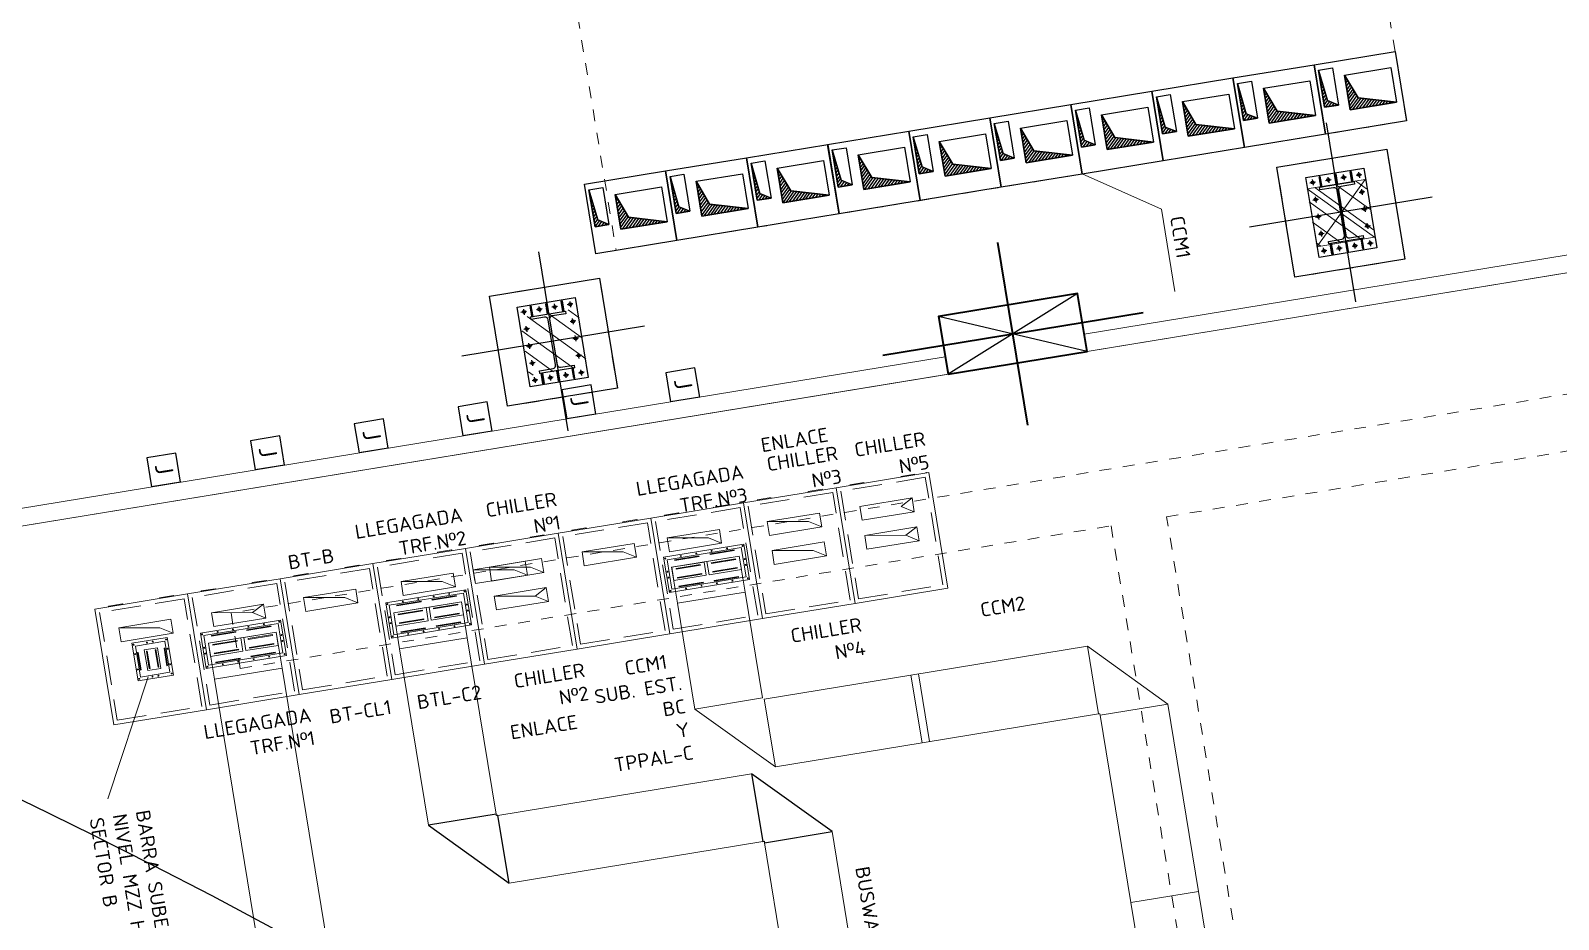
# Model space of a CAD drawing. Header units: metres. Extents: x 2 to 659295185, y -28 to 1124222152.
# Drawn here: x 655595.97 to 655608.99, y 1126510.18 to 1126517.76 of the extents above; entities that cross this region are included whole.
import ezdxf

# ---------------------------------------------------------------- set-up
doc = ezdxf.new("R2010")
doc.units = ezdxf.units.M
doc.header["$MEASUREMENT"] = 0
for name, pattern in [('CCSM_C1_CUERPO CK$0$CONTINU', [0]), ('CCSM_C1_CUERPO CK$0$CONTINUA', [0]), ('CCSM_C1_CUERPO CK$0$DASHED', [0.75, 0.5, -0.25]), ('CCSM_C1_CUERPO CK$0$DASHED2', [0.375, 0.25, -0.125]), ('CCSM_C1_CUERPO CK$0$HIDDEN', [0.375, 0.25, -0.125]), ('CCSM_C1_CUERPO CK$0$HIDDEN2', [0.1875, 0.125, -0.0625]), ('DASHDOT', [1, 0.5, -0.25, 0, -0.25])]:
    doc.linetypes.add(name, pattern=pattern)
doc.layers.get('0').update_dxf_attribs({"linetype": 'CONTINUOUS'})
doc.layers.add('CCSM_C1_CUERPO CK$0$A-AREAS COMERCIALES', color=151, linetype='CONTINUOUS', plot=False)
for name, color, linetype in [('CCSM_C1_CUERPO CK$0$A-EQUIPOS', 9, 'CONTINUOUS'), ('CCSM_C1_CUERPO CK$0$A-ESTRUCTURA DE FACHADA DE VIDRIO', 5, 'CONTINUOUS'), ('CCSM_C1_CUERPO CK$0$A-PARED', 2, 'CCSM_C1_CUERPO CK$0$CONTINUA'), ('CCSM_C1_CUERPO CK$0$A-PROYECCIONES SUP', 5, 'CCSM_C1_CUERPO CK$0$DASHED'), ('CCSM_C1_CUERPO CK$0$A-VISTA 4', 8, 'CONTINUOUS'), ('CCSM_C1_CUERPO CK$0$E-TEXT', 6, 'CONTINUOUS'), ('CCSM_C1_CUERPO CK$0$EQST TRF 01-04', 2, 'CCSM_C1_CUERPO CK$0$CONTINU'), ('Numero de manzana', 6, 'CONTINUOUS')]:
    doc.layers.add(name, color=color, linetype=linetype)
doc.layers.add('CCSM_XREF ESTRUCTURA15$0$E-CC-COLUMNA', color=2, linetype='CONTINUOUS', lineweight=35)
doc.layers.add('LOCALES ASIGNADOS', color=41, linetype='DASHDOT', lineweight=0)
doc.styles.add('CCSM_C1_CUERPO CK$0$ROMANS', font='romans__.ttf')
pattern_1 = [(45, (0, 0), (-0.01414213562373, 0.01414213562373), []), (45, (0.0004, -2e-19), (-0.01414213562373, 0.01414213562373), [])]

# ---------------------------------------------------------------- blocks, each defined once
blk = doc.blocks.new('CCSM_C1_CUERPO CK$0$Jc')
at = {"linetype": 'Continuous', "ltscale": 0.01}
for p, q in [((-0.126, 0.252), (-0.126, 0)), ((0.126, 0.252), (-0.126, 0.252)), ((0.126, 0.252), (0.126, 0)), ((-0.126, 0), (0.126, 0))]:
    blk.add_line(p, q, dxfattribs=at)
at = {"style": 'CCSM_C1_CUERPO CK$0$ROMANS'}
blk.add_text('J', height=0.15, dxfattribs=at).set_placement((-0.056, 0.057, -0.16))
blk = doc.blocks.new('CCSM_C1_CUERPO CK$0$500')
at = {"flags": 128}
blk.add_lwpolyline([(-0.15, 0), (0.15, 0), (0.15, -0.023), (0.033, -0.023, 0.414214), (0.006, -0.05), (0.006, -0.44, 0.414214), (0.033, -0.467), (0.15, -0.467), (0.15, -0.49), (-0.15, -0.49), (-0.15, -0.467), (-0.033, -0.467, 0.414214), (-0.006, -0.44), (-0.006, -0.05, 0.414214), (-0.033, -0.023), (-0.15, -0.023)], format="xyb", close=True, dxfattribs=at)
blk = doc.blocks.new('CCSM_C1_CUERPO CK$0$PLANCHA')
h = blk.add_hatch()
h.set_pattern_fill('ANSI32', color=256, scale=0.01, style=0)
h.set_pattern_definition([(225, (388.9419015, 49.8049035), (0.00265165043, -0.00265165043), []), (225, (388.9401337, 49.8049035), (0.00265165043, -0.00265165043), [])])
h.paths.add_polyline_path([(135.59, 16.784), (135.6, 16.784), (135.6, 16.874), (135.59, 16.874)])
h = blk.add_hatch()
h.set_pattern_fill('ANSI32', color=256, scale=0.01, style=0)
h.set_pattern_definition([(225, (389.0752348, 49.8049035), (0.00265165043, -0.00265165043), []), (225, (389.073467, 49.8049035), (0.00265165043, -0.00265165043), [])])
h.paths.add_polyline_path([(135.724, 16.784), (135.734, 16.784), (135.734, 16.874), (135.724, 16.874)])
h = blk.add_hatch()
h.set_pattern_fill('ANSI32', color=256, scale=0.01, style=0)
h.set_pattern_definition([(315, (-117.484444, 49.8049035), (-0.00265165043, -0.00265165043), []), (315, (-117.4826764, 49.8049035), (-0.00265165043, -0.00265165043), [])])
h.paths.add_polyline_path([(135.867, 16.784), (135.857, 16.784), (135.857, 16.874), (135.867, 16.874)])
h = blk.add_hatch()
h.set_pattern_fill('ANSI32', color=256, scale=0.01, style=0)
h.set_pattern_definition([(135, (388.9419015, -16.7263742), (0.00265165043, 0.00265165043), []), (135, (388.9401337, -16.7263742), (0.00265165043, 0.00265165043), [])])
h.paths.add_polyline_path([(135.59, 16.294), (135.6, 16.294), (135.6, 16.204), (135.59, 16.204)])
h = blk.add_hatch()
h.set_pattern_fill('ANSI32', color=256, scale=0.01, style=0)
h.set_pattern_definition([(135, (389.0752348, -16.7263742), (0.00265165043, 0.00265165043), []), (135, (389.073467, -16.7263742), (0.00265165043, 0.00265165043), [])])
h.paths.add_polyline_path([(135.724, 16.294), (135.734, 16.294), (135.734, 16.204), (135.724, 16.204)])
h = blk.add_hatch()
h.set_pattern_fill('ANSI32', color=256, scale=0.01, style=0)
h.set_pattern_definition([(45, (-117.484444, -16.7263742), (-0.00265165043, 0.00265165043), []), (45, (-117.4826764, -16.7263742), (-0.00265165043, 0.00265165043), [])])
h.paths.add_polyline_path([(135.867, 16.294), (135.857, 16.294), (135.857, 16.204), (135.867, 16.204)])
for p, q in [((135.553, 16.834), (135.504, 16.834)), ((135.529, 16.859), (135.529, 16.81)), ((135.686, 16.834), (135.638, 16.834)), ((135.662, 16.859), (135.662, 16.81)), ((135.82, 16.834), (135.771, 16.834)), ((135.82, 16.834), (135.771, 16.834)), ((135.795, 16.859), (135.795, 16.81)), ((135.795, 16.859), (135.795, 16.81)), ((135.953, 16.834), (135.904, 16.834)), ((135.953, 16.834), (135.904, 16.834)), ((135.929, 16.859), (135.929, 16.81)), ((135.929, 16.859), (135.929, 16.81)), ((135.553, 16.687), (135.504, 16.687)), ((135.529, 16.662), (135.529, 16.711)), ((135.953, 16.687), (135.904, 16.687)), ((135.953, 16.687), (135.904, 16.687)), ((135.929, 16.662), (135.929, 16.711)), ((135.929, 16.662), (135.929, 16.711)), ((135.553, 16.539), (135.504, 16.539)), ((135.529, 16.515), (135.529, 16.564)), ((135.953, 16.539), (135.904, 16.539)), ((135.953, 16.539), (135.904, 16.539)), ((135.929, 16.515), (135.929, 16.564)), ((135.929, 16.515), (135.929, 16.564)), ((135.529, 16.367), (135.529, 16.416)), ((135.929, 16.367), (135.929, 16.416)), ((135.929, 16.367), (135.929, 16.416)), ((135.553, 16.392), (135.504, 16.392)), ((135.953, 16.392), (135.904, 16.392)), ((135.953, 16.392), (135.904, 16.392)), ((135.553, 16.244), (135.504, 16.244)), ((135.529, 16.22), (135.529, 16.269)), ((135.686, 16.244), (135.638, 16.244)), ((135.662, 16.22), (135.662, 16.269)), ((135.82, 16.244), (135.771, 16.244)), ((135.82, 16.244), (135.771, 16.244)), ((135.795, 16.22), (135.795, 16.269)), ((135.795, 16.22), (135.795, 16.269)), ((135.953, 16.244), (135.904, 16.244)), ((135.953, 16.244), (135.904, 16.244)), ((135.929, 16.22), (135.929, 16.269)), ((135.929, 16.22), (135.929, 16.269))]:
    blk.add_line(p, q)
for points in [[(135.479, 16.884), (135.979, 16.884), (135.979, 16.194), (135.479, 16.194)], [(135.6, 16.874), (135.59, 16.874), (135.59, 16.784), (135.6, 16.784)], [(135.734, 16.874), (135.724, 16.874), (135.724, 16.784), (135.734, 16.784)], [(135.857, 16.874), (135.867, 16.874), (135.867, 16.784), (135.857, 16.784)], [(135.6, 16.204), (135.59, 16.204), (135.59, 16.294), (135.6, 16.294)], [(135.734, 16.204), (135.724, 16.204), (135.724, 16.294), (135.734, 16.294)], [(135.857, 16.204), (135.867, 16.204), (135.867, 16.294), (135.857, 16.294)]]:
    blk.add_lwpolyline(points, close=True)
for centre in [(135.529, 16.834), (135.662, 16.834), (135.795, 16.834), (135.795, 16.834), (135.929, 16.834), (135.929, 16.834), (135.529, 16.687), (135.929, 16.687), (135.929, 16.687), (135.529, 16.539), (135.929, 16.539), (135.929, 16.539), (135.529, 16.392), (135.929, 16.392), (135.929, 16.392), (135.529, 16.244), (135.662, 16.244), (135.795, 16.244), (135.795, 16.244), (135.929, 16.244), (135.929, 16.244)]:
    blk.add_circle(centre, 0.0127)
blk.add_blockref('CCSM_C1_CUERPO CK$0$500', (135.729, 16.784))
blk = doc.blocks.new('CCSM_C1_CUERPO CK$0$A$C465F4F7E')
for p, q in [((-0.597, 0.013), (-0.013, 0.013)), ((0, -0.584), (-0.597, 0.013)), ((0, 0), (0, -0.584))]:
    blk.add_line(p, q)
at = {"layer": 'CCSM_C1_CUERPO CK$0$EQST TRF 01-04'}
for p, q in [((-0.013, 0.013), (-0.013, 0)), ((-0.013, 0), (0, 0))]:
    blk.add_line(p, q, dxfattribs=at)
blk = doc.blocks.new('CCSM_C1_CUERPO CK$0$CCM 1')
at = {"layer": 'CCSM_C1_CUERPO CK$0$A-EQUIPOS'}
h = blk.add_hatch(dxfattribs=at)
h.set_pattern_fill('JIS_LC_20', color=256, scale=0.001, angle=80.6915, style=0)
h.set_pattern_definition(pattern_1)
h.paths.add_polyline_path([(-1005700.69, 829207.101), (-1005701.09, 829207.101), (-1005700.772, 829207.011), (-1005700.69, 829206.801)])
h = blk.add_hatch(dxfattribs=at)
h.set_pattern_fill('JIS_LC_20', color=256, scale=0.001, angle=80.6915, style=0)
h.set_pattern_definition(pattern_1)
h.paths.add_polyline_path([(-1005700.477, 829207.045), (-1005700.597, 829207.045), (-1005700.51, 829206.991), (-1005700.477, 829206.725)])
for points in [[(-1005700.447, 829207.272), (-1005700.447, 829206.672), (-1005701.147, 829206.672), (-1005701.147, 829207.272)], [(-1005701.09, 829207.101), (-1005700.69, 829207.101), (-1005700.69, 829206.801), (-1005701.09, 829206.801)], [(-1005700.69, 829207.101), (-1005701.09, 829207.101), (-1005700.772, 829207.011), (-1005700.69, 829206.801)], [(-1005700.597, 829207.045), (-1005700.477, 829207.045), (-1005700.477, 829206.725), (-1005700.597, 829206.725)], [(-1005700.477, 829207.045), (-1005700.597, 829207.045), (-1005700.51, 829206.991), (-1005700.477, 829206.725)]]:
    blk.add_lwpolyline(points, close=True, dxfattribs=at)
for points in [[(-1005700.69, 829206.801), (-1005700.772, 829207.011), (-1005701.09, 829207.101)], [(-1005700.477, 829206.725), (-1005700.51, 829206.991), (-1005700.597, 829207.045)]]:
    blk.add_lwpolyline(points, dxfattribs=at)
blk = doc.blocks.new('CCSM_XREF ESTRUCTURA15$0$COLUM REC 120x50 mid')
at = {"color": 5}
for p, q in [((0, 1.124), (0, -1.124)), ((-0.789, 0), (0.789, 0))]:
    blk.add_line(p, q, dxfattribs=at)
at = {"color": 2}
blk.add_lwpolyline([(-0.25, 0.6), (-0.25, -0.6), (0.25, -0.6), (0.25, 0.6)], close=True, dxfattribs=at)

msp = doc.modelspace()

# ---------------------------------------------------------------- hatches: boundary and pattern name
at = {"layer": 'CCSM_C1_CUERPO CK$0$A-ESTRUCTURA DE FACHADA DE VIDRIO', "lineweight": 5}
h = msp.add_hatch(dxfattribs=at)
h.set_pattern_fill('ANSI31', color=8, angle=0.00014, style=0)
h.set_pattern_definition([(324.308143966, (11.40607, -39.4812), (0.072928221479, 0.101520806986), [])])
h.paths.add_polyline_path([(655607.3411, 1126516.4916), (655607.422, 1126515.9982), (655606.9286, 1126515.9173), (655606.8477, 1126516.4107)])
h = msp.add_hatch(dxfattribs=at)
h.set_pattern_fill('ANSI31', color=8, angle=0.00014, style=0)
h.set_pattern_definition([(324.308143966, (4.69569, -40.58103), (0.072928221479, 0.101520806986), [])])
h.paths.add_polyline_path([(655600.6307, 1126515.3918), (655600.7116, 1126514.8983), (655600.2182, 1126514.8175), (655600.1373, 1126515.3109)])
at = {"layer": 'LOCALES ASIGNADOS'}
h = msp.add_hatch(color=256, dxfattribs=at)
edge = h.paths.add_edge_path()
edge.add_arc((219491.1056, 1054914.3756), 441878.9229, 9.308049718, 9.309563548, ccw=False)
edge.add_line((655551.8097, 1126384.9626), (655564.5398, 1126387.0492))
edge.add_line((655564.5398, 1126387.0492), (655562.5867, 1126398.9652))
edge.add_line((655562.5867, 1126398.9652), (655552.3922, 1126397.2942))
edge.add_line((655552.3922, 1126397.2942), (655552.4569, 1126396.8995))
edge.add_line((655552.4569, 1126396.8995), (655549.9212, 1126396.4839))

# ---------------------------------------------------------------- linework, layer by layer
at = {"color": 5}
for p, q in [((655607.0087, 1126516.9748), (655607.2589, 1126515.4479)), ((655607.0087, 1126516.9748), (655607.2589, 1126515.4479)), ((655607.9123, 1126516.3389), (655606.3553, 1126516.0838)), ((655607.9123, 1126516.3389), (655606.3553, 1126516.0838)), ((655600.2982, 1126515.8749), (655600.5484, 1126514.348)), ((655600.2982, 1126515.8749), (655600.5484, 1126514.348)), ((655601.2018, 1126515.2391), (655599.6448, 1126514.9839)), ((655601.2018, 1126515.2391), (655599.6448, 1126514.9839))]:
    msp.add_line(p, q, dxfattribs=at)
for p, q in [((655604.8915, 1126515.5178, 4.93), (655603.7881, 1126514.8302, 4.93)), ((655604.8915, 1126515.5178, 4.93), (655603.7881, 1126514.8302, 4.93)), ((655604.9723, 1126515.0243, 4.93), (655603.7073, 1126515.3237, 4.93)), ((655604.9723, 1126515.0243, 4.93), (655603.7073, 1126515.3237, 4.93))]:
    msp.add_line(p, q)
at = {"color": 8}
for points in [[(655607.5271, 1126516.7486), (655607.6807, 1126515.8111), (655606.7432, 1126515.6575), (655606.5896, 1126516.595)], [(655607.5271, 1126516.7486), (655607.6807, 1126515.8111), (655606.7432, 1126515.6575), (655606.5896, 1126516.595)], [(655600.8166, 1126515.6488), (655600.9702, 1126514.7113), (655600.0327, 1126514.5576), (655599.8791, 1126515.4951)], [(655600.8166, 1126515.6488), (655600.9702, 1126514.7113), (655600.0327, 1126514.5576), (655599.8791, 1126515.4951)]]:
    msp.add_lwpolyline(points, close=True, dxfattribs=at)
at = {"elevation": 4.93}
msp.add_lwpolyline([(655604.8915, 1126515.5178), (655604.9723, 1126515.0243), (655603.7881, 1126514.8302), (655603.7073, 1126515.3237)], close=True, dxfattribs=at)
msp.add_lwpolyline([(655604.8915, 1126515.5178), (655604.9723, 1126515.0243), (655603.7881, 1126514.8302), (655603.7073, 1126515.3237)], close=True, dxfattribs=at)
at = {"layer": 'CCSM_C1_CUERPO CK$0$A-AREAS COMERCIALES', "lineweight": 5}
msp.add_lwpolyline([(655613.3618, 1126516.3997), (655595.0545, 1126513.399), (655595.9738, 1126507.7907), (655598.9441, 1126508.2776), (655599.7933, 1126503.0967), (655615.1294, 1126505.6105), (655613.3609, 1126516.3996)], dxfattribs=at)
at = {"layer": 'CCSM_C1_CUERPO CK$0$A-EQUIPOS', "lineweight": 5}
for p, q in [((655603.5031, 1126513.9793), (655603.3846, 1126513.9599)), ((655602.7136, 1126513.8499), (655602.5952, 1126513.8305)), ((655602.9504, 1126513.8887), (655603.0689, 1126513.9081)), ((655601.9241, 1126513.7205), (655601.8057, 1126513.7011)), ((655602.161, 1126513.7593), (655602.2794, 1126513.7787)), ((655603.4806, 1126513.7766), (655603.3873, 1126513.7039)), ((655603.3873, 1126513.7039), (655603.5, 1126513.6582)), ((655601.1347, 1126513.591), (655601.0163, 1126513.5716)), ((655601.3715, 1126513.6299), (655601.4899, 1126513.6493)), ((655602.247, 1126513.5744), (655602.5978, 1126513.5745)), ((655602.5978, 1126513.5745), (655602.7105, 1126513.5288)), ((655600.3452, 1126513.4616), (655600.2268, 1126513.4422)), ((655600.5821, 1126513.5005), (655600.7005, 1126513.5199)), ((655603.0769, 1126513.4571), (655603.4277, 1126513.4572)), ((655603.521, 1126513.5299), (655603.4277, 1126513.4572)), ((655603.4277, 1126513.4572), (655603.5404, 1126513.4115)), ((655599.5558, 1126513.3322), (655599.4373, 1126513.3128)), ((655599.7926, 1126513.371), (655599.911, 1126513.3905)), ((655600.6681, 1126513.3156), (655601.0189, 1126513.3157)), ((655601.0189, 1126513.3157), (655601.1316, 1126513.27)), ((655601.3945, 1126513.4348), (655601.7453, 1126513.4349)), ((655601.7453, 1126513.4349), (655601.858, 1126513.3891)), ((655602.2875, 1126513.3277), (655602.6383, 1126513.3278)), ((655602.6383, 1126513.3278), (655602.7509, 1126513.2821)), ((655598.7663, 1126513.2028), (655598.6479, 1126513.1834)), ((655599.0031, 1126513.2416), (655599.1215, 1126513.261)), ((655599.8786, 1126513.1862), (655600.2294, 1126513.1863)), ((655600.2294, 1126513.1863), (655600.3421, 1126513.1406)), ((655597.9768, 1126513.0734), (655597.8584, 1126513.054)), ((655598.2137, 1126513.1122), (655598.3321, 1126513.1316)), ((655599.1261, 1126513.0628), (655599.4769, 1126513.0629)), ((655599.4769, 1126513.0629), (655599.5896, 1126513.0172)), ((655599.7403, 1126513.1636), (655600.0911, 1126513.1637)), ((655600.0911, 1126513.1637), (655600.2038, 1126513.118)), ((655597.1874, 1126512.944), (655597.0689, 1126512.9245)), ((655597.4242, 1126512.9828), (655597.5426, 1126513.0022)), ((655598.2953, 1126512.9266), (655598.6461, 1126512.9267)), ((655598.6461, 1126512.9267), (655598.7588, 1126512.881)), ((655599.9191, 1126512.9395), (655600.2699, 1126512.9396)), ((655600.3631, 1126513.0123), (655600.2699, 1126512.9396)), ((655600.2699, 1126512.9396), (655600.3826, 1126512.8938)), ((655596.6347, 1126512.8534), (655596.7532, 1126512.8728)), ((655597.5102, 1126512.7979), (655597.861, 1126512.798)), ((655597.9543, 1126512.8707), (655597.861, 1126512.798)), ((655597.861, 1126512.798), (655597.9737, 1126512.7523)), ((655596.7208, 1126512.6685), (655597.0716, 1126512.6686)), ((655597.0716, 1126512.6686), (655597.1843, 1126512.6229)), ((655597.0511, 1126512.4987), (655596.9383, 1126512.4802)), ((655596.9383, 1126512.4802), (655596.9671, 1126512.3046)), ((655597.0799, 1126512.3231), (655597.0511, 1126512.4987)), ((655605.6609, 1126512.0186), (655604.975, 1126512.5112)), ((655596.9671, 1126512.3046), (655597.0799, 1126512.3231)), ((655603.5343, 1126512.2751), (655603.6288, 1126511.6985)), ((655596.9725, 1126512.2506), (655596.6275, 1126511.2112)), ((655605.0844, 1126511.9241), (655605.6609, 1126512.0186)), ((655601.6303, 1126511.976), (655602.3161, 1126511.4834)), ((655605.0694, 1126511.9348), (655605.0821, 1126511.9369)), ((655605.0821, 1126511.9369), (655605.0842, 1126511.9242))]:
    msp.add_line(p, q, dxfattribs=at)
at = {"layer": 'CCSM_C1_CUERPO CK$0$A-EQUIPOS', "lineweight": 5, "elevation": 4.93}
msp.add_lwpolyline([(655607.3411, 1126516.4916), (655606.8477, 1126516.4107), (655607.422, 1126515.9982), (655606.9286, 1126515.9173), (655607.3411, 1126516.4916)], dxfattribs=at)
at = {"layer": 'CCSM_C1_CUERPO CK$0$A-EQUIPOS', "linetype": 'CCSM_C1_CUERPO CK$0$DASHED2', "lineweight": 5, "ltscale": 0.2}
msp.add_lwpolyline([(655612.5515, 1126513.7335), (655613.6001, 1126507.3365), (655606.8606, 1126506.2317), (655605.6501, 1126513.6157), (655611.5711, 1126514.5863), (655611.4934, 1126515.06), (655597.6778, 1126512.7952), (655597.7555, 1126512.3215), (655605.1764, 1126513.5381), (655606.4646, 1126505.6803), (655614.1515, 1126506.9405), (655613.0251, 1126513.8112)], dxfattribs=at)
at = {"layer": 'CCSM_C1_CUERPO CK$0$A-EQUIPOS', "lineweight": 5}
for points in [[(655602.9948, 1126512.8762), (655603.7843, 1126513.0056), (655603.6225, 1126513.9924), (655602.833, 1126513.863)], [(655602.2054, 1126512.7468), (655602.9948, 1126512.8762), (655602.833, 1126513.863), (655602.0436, 1126513.7336)], [(655601.4159, 1126512.6174), (655602.2054, 1126512.7468), (655602.0436, 1126513.7336), (655601.2541, 1126513.6042)], [(655603.0559, 1126513.5854), (655603.5, 1126513.6582), (655603.4806, 1126513.7766), (655603.0365, 1126513.7038)], [(655600.6264, 1126512.4879), (655601.4159, 1126512.6174), (655601.2541, 1126513.6042), (655600.4647, 1126513.4748)], [(655602.2664, 1126513.456), (655602.7105, 1126513.5288), (655602.6911, 1126513.6472), (655602.247, 1126513.5744)], [(655599.837, 1126512.3585), (655600.6264, 1126512.4879), (655600.4647, 1126513.4748), (655599.6752, 1126513.3454)], [(655601.4139, 1126513.3163), (655601.858, 1126513.3891), (655601.8386, 1126513.5076), (655601.3945, 1126513.4348)], [(655603.0963, 1126513.3387), (655603.5404, 1126513.4115), (655603.521, 1126513.5299), (655603.0769, 1126513.4571)], [(655599.0475, 1126512.2291), (655599.837, 1126512.3585), (655599.6752, 1126513.3454), (655598.8857, 1126513.2159)], [(655600.6875, 1126513.1972), (655601.1316, 1126513.27), (655601.1122, 1126513.3884), (655600.6681, 1126513.3156)], [(655602.0466, 1126513.3819), (655601.3636, 1126513.2699), (655601.4129, 1126512.9691), (655602.0959, 1126513.0811)], [(655602.0256, 1126513.3527), (655601.3927, 1126513.2489), (655601.4338, 1126512.9983), (655602.0667, 1126513.102)], [(655601.9651, 1126513.3328), (655601.7579, 1126513.2988), (655601.7589, 1126513.2929), (655601.9661, 1126513.3268)], [(655602.3069, 1126513.2093), (655602.7509, 1126513.2821), (655602.7315, 1126513.4005), (655602.2875, 1126513.3277)], [(655598.258, 1126512.0997), (655599.0475, 1126512.2291), (655598.8857, 1126513.2159), (655598.0963, 1126513.0865)], [(655599.7597, 1126513.0452), (655600.2038, 1126513.118), (655600.1844, 1126513.2364), (655599.7403, 1126513.1636)], [(655599.898, 1126513.0678), (655600.3421, 1126513.1406), (655600.3227, 1126513.259), (655599.8786, 1126513.1862)], [(655602.0086, 1126513.2791), (655602.0589, 1126512.9725), (655601.4824, 1126512.878), (655601.4321, 1126513.1846)], [(655601.7081, 1126513.2298), (655601.4323, 1126513.1846), (655601.4508, 1126513.0719), (655601.7266, 1126513.1171)], [(655601.6646, 1126513.2835), (655601.4573, 1126513.2495), (655601.4583, 1126513.2436), (655601.6655, 1126513.2776)], [(655601.6764, 1126513.2082), (655601.4692, 1126513.1743), (655601.4702, 1126513.1683), (655601.6774, 1126513.2023)], [(655602.0086, 1126513.2791), (655601.7329, 1126513.2339), (655601.7514, 1126513.1211), (655602.0271, 1126513.1663)], [(655601.977, 1126513.2575), (655601.7698, 1126513.2235), (655601.7708, 1126513.2176), (655601.978, 1126513.2516)], [(655601.9894, 1126513.1823), (655601.7821, 1126513.1483), (655601.7831, 1126513.1424), (655601.9903, 1126513.1764)], [(655597.4686, 1126511.9703), (655598.258, 1126512.0997), (655598.0963, 1126513.0865), (655597.3068, 1126512.9571)], [(655599.1455, 1126512.9444), (655599.5896, 1126513.0172), (655599.5702, 1126513.1356), (655599.1261, 1126513.0628)], [(655601.6888, 1126513.133), (655601.4815, 1126513.0991), (655601.4825, 1126513.0931), (655601.6897, 1126513.1271)], [(655601.7011, 1126513.0578), (655601.4939, 1126513.0239), (655601.4948, 1126513.0179), (655601.7021, 1126513.0519)], [(655602.0017, 1126513.1071), (655601.7945, 1126513.0731), (655601.7954, 1126513.0672), (655602.0027, 1126513.1012)], [(655596.6791, 1126511.8409), (655597.4686, 1126511.9703), (655597.3068, 1126512.9571), (655596.5173, 1126512.8277)], [(655598.3147, 1126512.8082), (655598.7588, 1126512.881), (655598.7394, 1126512.9994), (655598.2953, 1126512.9266)], [(655599.6782, 1126512.9936), (655598.9952, 1126512.8816), (655599.0445, 1126512.5809), (655599.7275, 1126512.6928)], [(655599.6573, 1126512.9644), (655599.0244, 1126512.8607), (655599.0654, 1126512.61), (655599.6983, 1126512.7138)], [(655599.5968, 1126512.9445), (655599.3895, 1126512.9105), (655599.3905, 1126512.9046), (655599.5977, 1126512.9386)], [(655599.9385, 1126512.821), (655600.3826, 1126512.8938), (655600.3631, 1126513.0123), (655599.9191, 1126512.9395)], [(655601.4824, 1126512.878), (655601.6303, 1126511.976), (655602.2068, 1126512.0705), (655602.0589, 1126512.9725)], [(655597.5297, 1126512.6795), (655597.9737, 1126512.7523), (655597.9543, 1126512.8707), (655597.5102, 1126512.7979)], [(655599.6404, 1126512.8909), (655599.6906, 1126512.5842), (655599.1141, 1126512.4897), (655599.0639, 1126512.7964)], [(655599.3397, 1126512.8416), (655599.064, 1126512.7964), (655599.0824, 1126512.6836), (655599.3582, 1126512.7288)], [(655599.2962, 1126512.8952), (655599.0889, 1126512.8613), (655599.0899, 1126512.8553), (655599.2971, 1126512.8893)], [(655599.3081, 1126512.82), (655599.1008, 1126512.786), (655599.1018, 1126512.7801), (655599.309, 1126512.8141)], [(655599.6403, 1126512.8909), (655599.3645, 1126512.8457), (655599.383, 1126512.7329), (655599.6588, 1126512.7781)], [(655599.6086, 1126512.8692), (655599.4014, 1126512.8353), (655599.4024, 1126512.8294), (655599.6096, 1126512.8633)], [(655599.621, 1126512.7941), (655599.4137, 1126512.7601), (655599.4147, 1126512.7542), (655599.6219, 1126512.7881)], [(655596.7402, 1126512.5501), (655597.1843, 1126512.6229), (655597.1649, 1126512.7413), (655596.7208, 1126512.6685)], [(655598.0993, 1126512.7348), (655597.4163, 1126512.6228), (655597.4656, 1126512.322), (655598.1486, 1126512.434)], [(655598.0783, 1126512.7056), (655597.4454, 1126512.6019), (655597.4865, 1126512.3512), (655598.1194, 1126512.455)], [(655598.0178, 1126512.6857), (655597.8106, 1126512.6517), (655597.8116, 1126512.6458), (655598.0188, 1126512.6798)], [(655599.3204, 1126512.7448), (655599.1131, 1126512.7108), (655599.1141, 1126512.7049), (655599.3214, 1126512.7389)], [(655599.3327, 1126512.6696), (655599.1255, 1126512.6356), (655599.1264, 1126512.6297), (655599.3337, 1126512.6637)], [(655599.6333, 1126512.7189), (655599.4261, 1126512.6849), (655599.427, 1126512.679), (655599.6343, 1126512.7129)], [(655597.1857, 1126512.2665), (655597.1333, 1126512.5861), (655596.8325, 1126512.5368), (655596.8849, 1126512.2172)], [(655597.1562, 1126512.2898), (655597.1128, 1126512.5546), (655596.8621, 1126512.5135), (655596.9055, 1126512.2487)], [(655598.0615, 1126512.6321), (655598.1118, 1126512.3254), (655597.5353, 1126512.2309), (655597.485, 1126512.5376)], [(655597.7607, 1126512.5828), (655597.485, 1126512.5376), (655597.5035, 1126512.4248), (655597.7792, 1126512.47)], [(655597.7172, 1126512.6364), (655597.51, 1126512.6024), (655597.511, 1126512.5965), (655597.7182, 1126512.6305)], [(655597.7291, 1126512.5611), (655597.5219, 1126512.5272), (655597.5229, 1126512.5212), (655597.7301, 1126512.5552)], [(655598.0613, 1126512.632), (655597.7856, 1126512.5868), (655597.8041, 1126512.474), (655598.0798, 1126512.5192)], [(655598.0297, 1126512.6104), (655597.8225, 1126512.5764), (655597.8235, 1126512.5705), (655598.0307, 1126512.6045)], [(655598.042, 1126512.5352), (655597.8348, 1126512.5012), (655597.8358, 1126512.4953), (655598.043, 1126512.5293)], [(655599.3608, 1126510.9858), (655599.1142, 1126512.4897), (655599.6907, 1126512.5842), (655599.9373, 1126511.0803)], [(655596.9117, 1126512.3093), (655596.8873, 1126512.4581), (655596.881, 1126512.457), (655596.9054, 1126512.3082)], [(655596.9869, 1126512.3216), (655596.9625, 1126512.4704), (655596.9562, 1126512.4694), (655596.9806, 1126512.3206)], [(655597.0621, 1126512.3339), (655597.0377, 1126512.4827), (655597.0314, 1126512.4817), (655597.0558, 1126512.3329)], [(655597.1373, 1126512.3462), (655597.1129, 1126512.495), (655597.1066, 1126512.494), (655597.131, 1126512.3452)], [(655597.7415, 1126512.4859), (655597.5342, 1126512.452), (655597.5352, 1126512.446), (655597.7424, 1126512.48)], [(655597.7538, 1126512.4107), (655597.5465, 1126512.3768), (655597.5475, 1126512.3709), (655597.7548, 1126512.4048)], [(655598.0544, 1126512.46), (655597.8471, 1126512.426), (655597.8481, 1126512.4201), (655598.0553, 1126512.4541)], [(655603.4711, 1126512.2647), (655604.975, 1126512.5112), (655605.0696, 1126511.9347), (655603.5656, 1126511.6882)], [(655598.5216, 1126509.8254), (655598.1118, 1126512.3254), (655597.5353, 1126512.2309), (655597.9451, 1126509.7309)], [(655602.3161, 1126511.4834), (655602.2216, 1126512.0599), (655603.4711, 1126512.2647), (655603.5656, 1126511.6882)], [(655605.3463, 1126510.326), (655605.0844, 1126511.9241), (655605.6609, 1126512.0186), (655605.9228, 1126510.4206)], [(655602.1132, 1126511.424), (655602.2077, 1126510.8475), (655600.0466, 1126510.4932), (655599.9521, 1126511.0697)], [(655602.3859, 1126509.8407), (655602.2226, 1126510.8368), (655602.7991, 1126510.9313), (655602.9624, 1126509.9352)], [(655605.8394, 1126507.3182), (655605.3463, 1126510.326), (655605.9228, 1126510.4206), (655606.4159, 1126507.4127)]]:
    msp.add_lwpolyline(points, close=True, dxfattribs=at)
at = {"layer": 'CCSM_C1_CUERPO CK$0$A-EQUIPOS', "linetype": 'CCSM_C1_CUERPO CK$0$HIDDEN', "lineweight": 5}
for points in [[(655603.0237, 1126512.9164), (655603.7441, 1126513.0345), (655603.5936, 1126513.9522), (655602.8732, 1126513.8342)], [(655602.2342, 1126512.787), (655602.9546, 1126512.9051), (655602.8042, 1126513.8228), (655602.0838, 1126513.7047)], [(655601.4448, 1126512.6576), (655602.1652, 1126512.7757), (655602.0147, 1126513.6934), (655601.2943, 1126513.5753)], [(655600.6553, 1126512.5282), (655601.3757, 1126512.6462), (655601.2252, 1126513.564), (655600.5049, 1126513.4459)], [(655599.8658, 1126512.3987), (655600.5862, 1126512.5168), (655600.4358, 1126513.4346), (655599.7154, 1126513.3165)], [(655599.0764, 1126512.2693), (655599.7968, 1126512.3874), (655599.6463, 1126513.3052), (655598.9259, 1126513.1871)], [(655598.2869, 1126512.1399), (655599.0073, 1126512.258), (655598.8569, 1126513.1757), (655598.1365, 1126513.0576)], [(655597.4975, 1126512.0105), (655598.2178, 1126512.1286), (655598.0674, 1126513.0463), (655597.347, 1126512.9282)], [(655596.708, 1126511.8811), (655597.4284, 1126511.9992), (655597.2779, 1126512.9169), (655596.5575, 1126512.7988)]]:
    msp.add_lwpolyline(points, close=True, dxfattribs=at)
at = {"layer": 'CCSM_C1_CUERPO CK$0$A-EQUIPOS', "lineweight": 5}
for centre in [(655601.7729, 1126513.3241), (655601.9045, 1126513.3457), (655602.0361, 1126513.3673), (655601.3782, 1126513.2594), (655601.5098, 1126513.281), (655601.6413, 1126513.3026), (655602.0546, 1126513.2545), (655602.0628, 1126513.2044), (655601.3966, 1126513.1466), (655601.4049, 1126513.0965), (655601.8181, 1126513.0484), (655601.9497, 1126513.07), (655602.0813, 1126513.0916), (655599.4045, 1126512.9359), (655599.5361, 1126512.9575), (655599.6677, 1126512.979), (655601.4234, 1126512.9837), (655601.5549, 1126513.0053), (655601.6865, 1126513.0268), (655599.0098, 1126512.8712), (655599.1414, 1126512.8927), (655599.273, 1126512.9143), (655599.6862, 1126512.8662), (655599.6944, 1126512.8161), (655597.8256, 1126512.677), (655597.9572, 1126512.6986), (655598.0888, 1126512.7202), (655599.0283, 1126512.7584), (655599.0365, 1126512.7082), (655599.4497, 1126512.6602), (655599.5813, 1126512.6817), (655599.7129, 1126512.7033), (655596.9603, 1126512.5426), (655597.0104, 1126512.5508), (655597.1232, 1126512.5693), (655597.4308, 1126512.6123), (655597.5624, 1126512.6339), (655597.694, 1126512.6555), (655598.1073, 1126512.6074), (655598.1155, 1126512.5573), (655599.055, 1126512.5954), (655599.1866, 1126512.617), (655599.3182, 1126512.6386), (655596.8475, 1126512.5241), (655596.8605, 1126512.4448), (655597.1362, 1126512.49), (655597.4493, 1126512.4995), (655597.4576, 1126512.4494), (655597.8708, 1126512.4013), (655598.0024, 1126512.4229), (655598.134, 1126512.4445), (655596.8821, 1126512.3132), (655597.1578, 1126512.3584), (655597.1708, 1126512.2791), (655597.476, 1126512.3366), (655597.6076, 1126512.3582), (655597.7392, 1126512.3798), (655596.8951, 1126512.2339), (655597.0079, 1126512.2524), (655597.058, 1126512.2607)]:
    msp.add_circle(centre, 0.00397, dxfattribs=at)
for centre, start, end in [((655603.6097, 1126513.9909), 150.19155, 192.04548), ((655602.7074, 1126513.8429), 6.57403, 48.42796), ((655603.0627, 1126513.9011), 6.57403, 48.42796), ((655601.9179, 1126513.7135), 6.57403, 48.42796), ((655602.6033, 1126513.8258), 150.19155, 192.04548), ((655601.1285, 1126513.584), 6.57403, 48.42796), ((655601.3796, 1126513.6252), 150.19155, 192.04548), ((655601.4837, 1126513.6423), 6.57403, 48.42796), ((655601.7796, 1126513.6909), 6.57403, 48.42796), ((655601.8138, 1126513.6964), 150.19155, 192.04548), ((655600.2349, 1126513.4376), 150.19155, 192.04548), ((655600.5902, 1126513.4958), 150.19155, 192.04548), ((655600.6943, 1126513.5129), 6.57403, 48.42796), ((655601.0244, 1126513.567), 150.19155, 192.04548), ((655599.4455, 1126513.3082), 150.19155, 192.04548), ((655599.5495, 1126513.3252), 6.57403, 48.42796), ((655599.8007, 1126513.3664), 150.19155, 192.04548), ((655599.9048, 1126513.3835), 6.57403, 48.42796), ((655598.656, 1126513.1787), 150.19155, 192.04548), ((655598.7601, 1126513.1958), 6.57403, 48.42796), ((655599.0112, 1126513.237), 150.19155, 192.04548), ((655599.1153, 1126513.254), 6.57403, 48.42796), ((655597.8665, 1126513.0493), 150.19155, 192.04548), ((655597.9706, 1126513.0664), 6.57403, 48.42796), ((655598.2218, 1126513.1076), 150.19155, 192.04548), ((655598.3259, 1126513.1246), 6.57403, 48.42796), ((655597.0771, 1126512.9199), 150.19155, 192.04548), ((655597.1812, 1126512.937), 6.57403, 48.42796), ((655597.4323, 1126512.9781), 150.19155, 192.04548), ((655597.5364, 1126512.9952), 6.57403, 48.42796), ((655596.6429, 1126512.8487), 150.19155, 192.04548), ((655596.747, 1126512.8658), 6.57403, 48.42796)]:
    msp.add_arc(centre, 0.00936, start, end, dxfattribs=at)
for points in [[(655603.0365, 1126513.7038), (655603.4806, 1126513.7766), (655603.3873, 1126513.7039), (655603.0365, 1126513.7038)], [(655603.4806, 1126513.7766), (655603.3873, 1126513.7039), (655603.5, 1126513.6582), (655603.4806, 1126513.7766)], [(655602.247, 1126513.5744), (655602.6911, 1126513.6472), (655602.5978, 1126513.5745), (655602.247, 1126513.5744)], [(655602.6911, 1126513.6472), (655602.5978, 1126513.5745), (655602.7105, 1126513.5288), (655602.6911, 1126513.6472)], [(655601.3945, 1126513.4348), (655601.8386, 1126513.5076), (655601.7453, 1126513.4349), (655601.3945, 1126513.4348)], [(655601.8386, 1126513.5076), (655601.7453, 1126513.4349), (655601.858, 1126513.3891), (655601.8386, 1126513.5076)], [(655603.0769, 1126513.4571), (655603.521, 1126513.5299), (655603.4277, 1126513.4572), (655603.0769, 1126513.4571)], [(655603.521, 1126513.5299), (655603.4277, 1126513.4572), (655603.5404, 1126513.4115), (655603.521, 1126513.5299)], [(655600.6681, 1126513.3156), (655601.1122, 1126513.3884), (655601.0189, 1126513.3157), (655600.6681, 1126513.3156)], [(655601.1122, 1126513.3884), (655601.0189, 1126513.3157), (655601.1316, 1126513.27), (655601.1122, 1126513.3884)], [(655602.2875, 1126513.3277), (655602.7315, 1126513.4005), (655602.6383, 1126513.3278), (655602.2875, 1126513.3277)], [(655602.7315, 1126513.4005), (655602.6383, 1126513.3278), (655602.7509, 1126513.2821), (655602.7315, 1126513.4005)], [(655599.7403, 1126513.1636), (655600.1844, 1126513.2364), (655600.0911, 1126513.1637), (655599.7403, 1126513.1636)], [(655599.8786, 1126513.1862), (655600.3227, 1126513.259), (655600.2294, 1126513.1863), (655599.8786, 1126513.1862)], [(655600.1844, 1126513.2364), (655600.0911, 1126513.1637), (655600.2038, 1126513.118), (655600.1844, 1126513.2364)], [(655600.3227, 1126513.259), (655600.2294, 1126513.1863), (655600.3421, 1126513.1406), (655600.3227, 1126513.259)], [(655599.1261, 1126513.0628), (655599.5702, 1126513.1356), (655599.4769, 1126513.0629), (655599.1261, 1126513.0628)], [(655599.5702, 1126513.1356), (655599.4769, 1126513.0629), (655599.5896, 1126513.0172), (655599.5702, 1126513.1356)], [(655598.2953, 1126512.9266), (655598.7394, 1126512.9994), (655598.6461, 1126512.9267), (655598.2953, 1126512.9266)], [(655598.7394, 1126512.9994), (655598.6461, 1126512.9267), (655598.7588, 1126512.881), (655598.7394, 1126512.9994)], [(655599.9191, 1126512.9395), (655600.3631, 1126513.0123), (655600.2699, 1126512.9396), (655599.9191, 1126512.9395)], [(655600.3631, 1126513.0123), (655600.2699, 1126512.9396), (655600.3826, 1126512.8938), (655600.3631, 1126513.0123)], [(655597.5102, 1126512.7979), (655597.9543, 1126512.8707), (655597.861, 1126512.798), (655597.5102, 1126512.7979)], [(655597.9543, 1126512.8707), (655597.861, 1126512.798), (655597.9737, 1126512.7523), (655597.9543, 1126512.8707)], [(655596.7208, 1126512.6685), (655597.1649, 1126512.7413), (655597.0716, 1126512.6686), (655596.7208, 1126512.6685)], [(655597.1649, 1126512.7413), (655597.0716, 1126512.6686), (655597.1843, 1126512.6229), (655597.1649, 1126512.7413)]]:
    msp.add_solid(points, dxfattribs=at)
at = {"layer": 'CCSM_C1_CUERPO CK$0$A-PARED', "lineweight": 5}
for p, q in [((655604.9722, 1126515.0245), (655613.3618, 1126516.3997)), ((655604.9722, 1126515.0245, 4.93), (655613.3618, 1126516.3997)), ((655603.7637, 1126514.9784), (655595.0303, 1126513.5469))]:
    msp.add_line(p, q, dxfattribs=at)
for points in [[(655612.1229, 1126523.9486), (655613.336, 1126516.5474), (655604.9479, 1126515.1725)], [(655603.788, 1126514.8304), (655595.0546, 1126513.3989), (655595.7959, 1126508.8762), (655595.7959, 1126508.8762)]]:
    msp.add_lwpolyline(points, dxfattribs=at)
at = {"layer": 'CCSM_C1_CUERPO CK$0$A-PROYECCIONES SUP', "color": 5, "linetype": 'CCSM_C1_CUERPO CK$0$DASHED2', "lineweight": 5, "ltscale": 0.2}
msp.add_lwpolyline([(655607.6941, 1126516.9907), (655607.0121, 1126521.1511), (655600.277, 1126520.0472), (655600.9589, 1126515.8867)], close=True, dxfattribs=at)
at = {"layer": 'CCSM_C1_CUERPO CK$0$A-VISTA 4', "color": 8, "linetype": 'CCSM_C1_CUERPO CK$0$HIDDEN2', "lineweight": 5}
for points, elevation in [([(655607.5269, 1126516.7488), (655607.6806, 1126515.8113), (655606.7431, 1126515.6576), (655606.5894, 1126516.5951)], 1.0776), ([(655600.8166, 1126515.6489), (655600.9702, 1126514.7114), (655600.0327, 1126514.5578), (655599.8791, 1126515.4953)], 4.93)]:
    msp.add_lwpolyline(points, close=True, dxfattribs=dict(at, elevation=elevation))
at = {"layer": 'CCSM_C1_CUERPO CK$0$E-TEXT', "color": 4, "lineweight": 5}
for p, q in [((655604.9309, 1126516.5378), (655605.6051, 1126516.2374)), ((655605.6051, 1126516.2374), (655605.7204, 1126515.5345))]:
    msp.add_line(p, q, dxfattribs=at)
at = {"layer": 'Numero de manzana', "lineweight": -2}
msp.add_circle((655575.4972, 1126468.5723), 47.2457, dxfattribs=at)

# ---------------------------------------------------------------- block references
at = {"layer": 'CCSM_C1_CUERPO CK$0$A-EQUIPOS', "lineweight": 5}
for name, p, rotation in [('CCSM_C1_CUERPO CK$0$CCM 1', (-470975.659, 1782130.7835), 189.3085951280317), ('CCSM_C1_CUERPO CK$0$CCM 1', (-470977.0405, 1782130.557), 189.3085951280317), ('CCSM_C1_CUERPO CK$0$CCM 1', (-470976.3498, 1782130.6702), 189.3085951280317), ('CCSM_C1_CUERPO CK$0$CCM 1', (-470977.7313, 1782130.4438), 189.3085951280317), ('CCSM_C1_CUERPO CK$0$CCM 1', (-470978.4221, 1782130.3306), 189.3085951280317), ('CCSM_C1_CUERPO CK$0$CCM 1', (-470979.1129, 1782130.2173), 189.3085951280317), ('CCSM_C1_CUERPO CK$0$CCM 1', (-470979.8037, 1782130.1041), 189.3085951280317), ('CCSM_C1_CUERPO CK$0$CCM 1', (-470980.4944, 1782129.9909), 189.3085951280317), ('CCSM_C1_CUERPO CK$0$CCM 1', (-470981.1852, 1782129.8777), 189.3085951280317), ('CCSM_C1_CUERPO CK$0$PLANCHA', (655738.4069, 1126554.4814, -4.93), 189.3081439034327), ('CCSM_C1_CUERPO CK$0$CCM 1', (-470981.876, 1782129.7644), 189.3085951280317), ('CCSM_C1_CUERPO CK$0$PLANCHA', (655469.151, 1126476.8286), 9.308143916597324), ('CCSM_C1_CUERPO CK$0$Jc', (655601.4025, 1126514.719), 279.3085951751866), ('CCSM_C1_CUERPO CK$0$Jc', (655601.4025, 1126514.719), 279.3085951751866), ('CCSM_C1_CUERPO CK$0$Jc', (655600.5178, 1126514.574), 279.3085951751866), ('CCSM_C1_CUERPO CK$0$Jc', (655600.5178, 1126514.574), 279.3085951751866), ('CCSM_C1_CUERPO CK$0$Jc', (655599.633, 1126514.429), 279.3085951751866), ('CCSM_C1_CUERPO CK$0$Jc', (655599.633, 1126514.429), 279.3085951751866), ('CCSM_C1_CUERPO CK$0$Jc', (655598.7483, 1126514.284), 279.3085951751866), ('CCSM_C1_CUERPO CK$0$Jc', (655598.7483, 1126514.284), 279.3085951751866), ('CCSM_C1_CUERPO CK$0$Jc', (655597.8635, 1126514.139), 279.3085951751866), ('CCSM_C1_CUERPO CK$0$Jc', (655597.8635, 1126514.139), 279.3085951751866), ('CCSM_C1_CUERPO CK$0$Jc', (655596.9788, 1126513.9939), 279.3085951751866), ('CCSM_C1_CUERPO CK$0$Jc', (655596.9788, 1126513.9939), 279.3085951751866)]:
    msp.add_blockref(name, p, dxfattribs=dict(at, rotation=rotation))
at = {"layer": 'CCSM_C1_CUERPO CK$0$A-EQUIPOS', "lineweight": 5, "xscale": -1}
for p, rotation in [((655602.2226, 1126510.8368), 99.3097560490708), ((655599.9373, 1126511.0803), 279.3097560271659)]:
    msp.add_blockref('CCSM_C1_CUERPO CK$0$A$C465F4F7E', p, dxfattribs=dict(at, rotation=rotation))
at = {"layer": 'CCSM_XREF ESTRUCTURA15$0$E-CC-COLUMNA', "lineweight": 5, "rotation": 99.30859521025573}
msp.add_blockref('CCSM_XREF ESTRUCTURA15$0$COLUM REC 120x50 mid', (655604.3397, 1126515.1742), dxfattribs=at)

# ---------------------------------------------------------------- texts
at = {"layer": 'CCSM_C1_CUERPO CK$0$A-EQUIPOS', "lineweight": 5, "char_height": 0.12, "style": 'CCSM_C1_CUERPO CK$0$ROMANS'}
for s, insert, width, attachment_point, rotation in [('ENLACE', (655602.7548, 1126514.377), 3.90855, 3, 9.31816), ('CHILLER Nº5', (655603.5837, 1126514.3421), 0.855987, 3, 9.31816), ('CHILLER Nº3', (655602.8369, 1126514.2197), 0.855987, 3, 9.31816), ('LLEGAGADA TRF.Nº3', (655602.0347, 1126514.0607), 1.062185, 3, 9.31816), ('CHILLER Nº1', (655600.4424, 1126513.8272), 0.855987, 3, 9.31816), ('LLEGAGADA TRF.Nº2', (655599.6388, 1126513.6944), 0.855987, 3, 9.31816), ('BT-B', (655598.5452, 1126513.3473), 3.90855, 3, 9.31816), ('CCM2', (655604.4347, 1126512.9417), 3.90855, 3, 9.31816), ('CHILLER Nº4', (655603.0402, 1126512.7571), 0.855987, 3, 9.31816), ('CCM1', (655601.3818, 1126512.441), 3.90855, 3, 9.31816), ('CHILLER Nº2', (655600.6812, 1126512.3704), 0.855987, 3, 9.31816), ('BTL-C2', (655599.8012, 1126512.1819), 3.90855, 3, 9.31816), ('SUB. EST. BC\\PY  \\PTPPAL-C', (655601.508, 1126512.2598), 0.855987, 3, 9.31816), ('BT-CL1', (655599.0333, 1126512.056), 3.90855, 3, 9.31816), ('LLEGAGADA TRF.Nº1', (655598.3499, 1126511.9879), 0.857574, 3, 9.31816), ('ENLACE', (655600.619, 1126511.9282), 3.90855, 3, 9.31816), ('BARRA SUBE A NIVEL MZZ HASTA SECTOR B', (655596.9836, 1126511.1249), 1.6885, 1, 279.30136), ('BUSWAY TIPO SANDWICH, 4000A', (655603.532, 1126508.1015), 3.32494, 3, 279.31816)]:
    msp.add_mtext(s, dxfattribs=dict(at, insert=insert, width=width, attachment_point=attachment_point, rotation=rotation))
at = {"layer": 'CCSM_C1_CUERPO CK$0$E-TEXT', "lineweight": 5, "insert": (655605.7967, 1126516.189), "char_height": 0.12, "width": 1.6885, "attachment_point": 1, "rotation": 279.3086, "style": 'CCSM_C1_CUERPO CK$0$ROMANS'}
msp.add_mtext('CCM1', dxfattribs=at)

doc.saveas('drawing.dxf')
